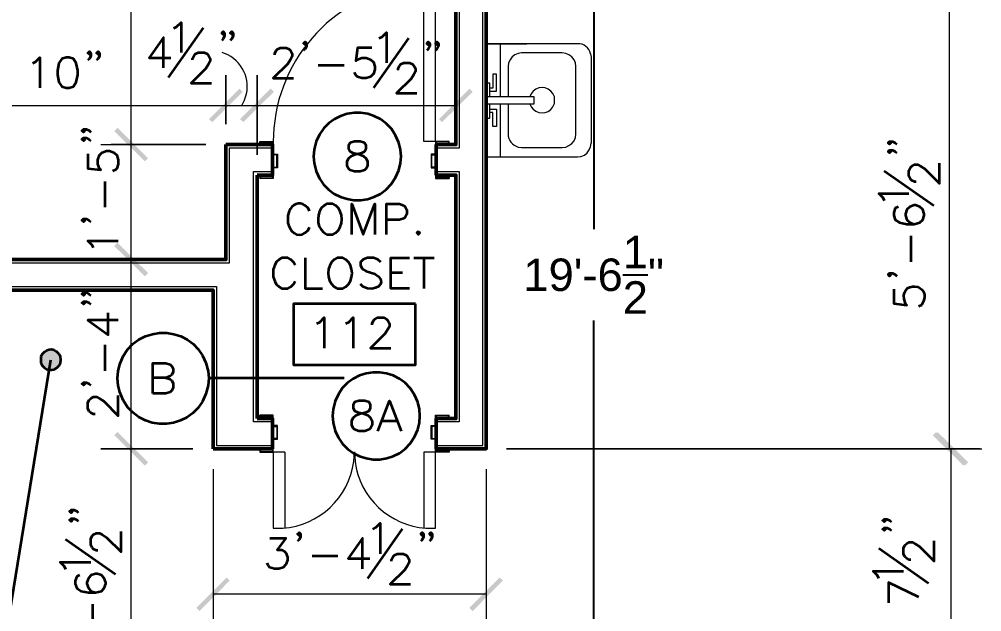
# Model space of a CAD drawing. Header units: inches. Extents: x 5 to 516, y -193 to 129.
# Drawn here: x 37.37 to 49.23, y 44.87 to 52.17 of the extents above; entities that cross this region are included whole.
import ezdxf

# ---------------------------------------------------------------- set-up
doc = ezdxf.new("R2010")
doc.units = ezdxf.units.IN
doc.header["$MEASUREMENT"] = 0
for name, color, linetype in [('Highlight', 210, 'Continuous'), ('PDF_Geometry', 7, 'Continuous'), ('PDF_Solid Fills', 7, 'Continuous')]:
    doc.layers.add(name, color=color, linetype=linetype)
doc.styles.get("Standard").update_dxf_attribs({"font": 'arial.ttf'})
doc.dimstyles.get("Standard").update_dxf_attribs({"dimtxt": 0.4, "dimasz": 0.18, "dimexe": 0.18, "dimexo": 0.0625, "dimgap": 0.09, "dimtad": 0, "dimtih": 1, "dimtoh": 1, "dimdec": 4, "dimlfac": 12, "dimzin": 0, "dimdsep": 46, "dimlunit": 4, "dimtxsty": 'Standard', "dimcen": 0.09, "dimadec": 3, "dimazin": 0, "dimtfac": 1, "dimtdec": 4, "dimtofl": 0, "dimtmove": 0, "dimatfit": 3, "dimfxl": 1, "dimtolj": 1, "dimtzin": 0, "dimarcsym": 0})

# ---------------------------------------------------------------- blocks, each defined once
blk = doc.blocks.new('*D103')
at = {"layer": 'Defpoints', "color": 0, "transparency": 16777216}
for p in [(42.58, 58.794), (44.445, 39.251), (44.445, 39.251)]:
    blk.add_point(p, dxfattribs=at)
at = {"layer": 'Highlight', "color": 0, "lineweight": -2, "transparency": 16777216}
for p, q in [((42.643, 58.794), (44.625, 58.794)), ((44.445, 58.614), (44.445, 49.584)), ((44.445, 39.431), (44.445, 48.461)), ((44.382, 39.251), (44.265, 39.251))]:
    blk.add_line(p, q, dxfattribs=at)
at = {"layer": 'Highlight', "color": 0, "transparency": 16777216}
for points in [[(44.415, 58.614), (44.475, 58.614), (44.445, 58.794)], [(44.415, 39.431), (44.475, 39.431), (44.445, 39.251)]]:
    blk.add_solid(points, dxfattribs=at)
at = {"layer": 'Highlight', "color": 0, "transparency": 16777216, "insert": (44.445, 49.023), "char_height": 0.4, "attachment_point": 5}
blk.add_mtext('\\A1;19\'-6{\\H1x;\\S1/2;}"', dxfattribs=at)

msp = doc.modelspace()

# ---------------------------------------------------------------- hatches: boundary and pattern name
at = {"layer": 'PDF_Solid Fills', "transparency": 33554559}
for points in [[(40.0802959, 51.3176682), (40.080281, 51.3176535), (40.0802959, 51.3176717), (39.7036292, 50.941005), (39.7436308, 50.9043366), (40.1202959, 51.2776682)], [(40.0869639, 50.941005), (40.1269655, 50.9043366), (40.5036306, 51.2776682), (40.4636306, 51.3176682), (40.4636157, 51.3176535), (40.4636306, 51.3176717)], [(38.9136307, 50.4210024), (38.9536307, 50.4610024), (38.9536291, 50.4610042), (38.5769624, 50.8343376), (38.5369624, 50.7943375), (38.536964, 50.7943358)], [(38.5369643, 49.3776693), (38.9136307, 49.0043356), (38.9536307, 49.0443356), (38.9536291, 49.0443374), (38.5769624, 49.4176708), (38.5369624, 49.3776708)], [(37.7436342, 48.0976685), (37.7203008, 48.0943352), (37.696965, 48.0876686), (37.6769694, 48.0743356), (37.6769634, 48.0743361), (37.6602967, 48.0576694), (37.6603008, 48.0576701), (37.6469675, 48.0410035), (37.636968, 48.0210041), (37.8703014, 48.0210041), (37.8603008, 48.0410035), (37.8469675, 48.0576701), (37.8469634, 48.0576694), (37.8302968, 48.0743361), (37.8303027, 48.0743356), (37.8102984, 48.0876686), (37.7869675, 48.0943352), (37.7636342, 48.0976685)], [(37.636965, 48.0210016), (37.6302984, 47.9976682), (37.6302986, 47.9743358), (37.6302986, 47.9510034), (37.6369653, 47.9310044), (37.8702987, 47.9310044), (37.8769653, 47.9510034), (37.8802987, 47.9743358), (37.8769651, 47.9976682), (37.8702984, 48.0210016)], [(37.636965, 47.9310018), (37.646965, 47.9076685), (37.6603014, 47.8910028), (37.6769675, 47.8743368), (37.6969634, 47.8643374), (37.6969694, 47.8643379), (37.7203027, 47.8543379), (37.7869694, 47.8543379), (37.8103027, 47.8643379), (37.8102968, 47.8643374), (37.8302968, 47.8743374), (37.8303008, 47.8743368), (37.846968, 47.8910028), (37.8602984, 47.9076685), (37.8702984, 47.9310018)], [(37.7202984, 47.8543349), (37.7436317, 47.8510015), (37.7636317, 47.8510015), (37.7869651, 47.8543349)], [(38.5369643, 47.0443358), (38.9136307, 46.6710021), (38.9536307, 46.7110021), (38.9536291, 46.7110039), (38.5769624, 47.0843373), (38.5369624, 47.0443372)], [(49.0203006, 46.6710021), (49.0603006, 46.7110021), (49.060299, 46.7110039), (48.6836323, 47.0843373), (48.6436323, 47.0443372), (48.6436339, 47.0443355)]]:
    msp.add_hatch(color=256, dxfattribs=at).paths.add_polyline_path(points)

# ---------------------------------------------------------------- linework, layer by layer
at = {"layer": 'PDF_Geometry', "lineweight": 50}
for points in [[(39.7536293, 46.8776689), (39.7536293, 48.8343358), (36.0802955, 48.8343358), (36.0802955, 46.8776689), (33.9536287, 46.8776689), (33.9536287, 47.417669), (35.7036288, 47.417669), (35.7036288, 58.7943365)], [(42.5802977, 58.7943382), (36.0802972, 58.7943382), (36.0802972, 49.2110041), (39.9136308, 49.2110041), (39.9136308, 50.6276709)], [(42.5036294, 46.8776706), (43.1202961, 46.8776706), (43.1202961, 52.4210043)], [(42.7469644, 52.4210043), (42.7469644, 50.6276709), (42.503631, 50.6276709)], [(39.9136346, 50.6276709), (40.486968, 50.6276709), (40.486968, 50.2510042), (40.296968, 50.2510042)], [(42.5036307, 50.2510025), (42.5036307, 50.6276692)], [(40.2969655, 50.2510025), (40.2969655, 47.2510023)], [(42.503631, 47.2510023), (42.7469644, 47.2510023), (42.7469644, 50.2510025), (42.503631, 50.2510025)], [(40.486968, 46.8776689), (40.486968, 47.2510023), (40.296968, 47.2510023)], [(42.5036307, 47.2510023), (42.5036307, 46.8776689)], [(42.7469644, 47.2510023), (42.5869643, 47.2510023)], [(40.486968, 46.8776706), (39.7536346, 46.8776706)]]:
    msp.add_lwpolyline(points, dxfattribs=at)
at = {"layer": 'PDF_Geometry', "lineweight": 15}
for points in [[(38.746964, 51.0010026), (38.746964, 58.4176699)], [(42.3503036, 50.6676692), (42.3503036, 52.6076693)], [(48.8302982, 46.8776706), (48.8302982, 52.4210043)], [(43.1202961, 50.4776702), (43.1202961, 51.8710036)], [(44.2469645, 51.8710046), (43.1202977, 51.8710046), (43.6202978, 51.8710046)], [(43.293636, 51.8710046), (43.293636, 51.2143379)], [(39.9369631, 51.7343349), (39.866963, 51.7610016)], [(43.5569688, 50.5910023), (44.0569688, 50.5910023), (44.1003021, 50.597669), (44.1403021, 50.6143356), (44.1769688, 50.6410023), (44.2036355, 50.6743356), (44.2203022, 50.7143356), (44.2236355, 50.757669), (44.2236355, 51.5910024), (44.2203022, 51.6343358), (44.2036355, 51.6743357), (44.1769688, 51.7076691), (44.1403021, 51.7343357), (44.1003021, 51.7510023), (44.0569688, 51.7576691), (43.5569688, 51.7576691), (43.5136354, 51.7510023), (43.4736354, 51.7343357), (43.4403021, 51.7076691), (43.4136354, 51.6743357), (43.3969688, 51.6343358), (43.3903021, 51.5910024), (43.3903021, 51.2143357)], [(44.4069645, 51.7476712), (44.4136312, 51.7043379), (44.4136312, 50.6443378)], [(42.7469644, 51.3610015), (42.7469644, 51.4843349)], [(43.1669677, 51.284338), (43.2469677, 51.284338), (43.2469677, 51.4976713), (43.2036343, 51.4976713), (43.2036343, 51.324338), (43.1669677, 51.324338)], [(43.1669677, 51.2143374), (43.1669677, 51.3843375), (43.120301, 51.3843375), (43.120301, 50.9543374), (43.1669677, 50.9543374), (43.1669677, 51.1310041)], [(43.6969647, 51.2843375), (43.6736314, 51.2543374), (43.6569647, 51.2143374)], [(40.1069631, 51.1110015), (40.1402964, 51.1743349)], [(43.1202961, 51.1310041), (43.7102961, 51.1310041)], [(43.7103027, 51.1310041), (43.7103027, 51.2143374), (43.1203026, 51.2143374)], [(43.293636, 51.1310041), (43.293636, 50.4776707)], [(43.3903021, 51.1310041), (43.3903021, 50.7576707)], [(43.6569647, 51.1310041), (43.6736314, 51.0943374), (43.6969647, 51.0643374)], [(43.9602981, 51.1343374), (43.9636314, 51.1743374), (43.9602981, 51.2143374)], [(36.0802972, 51.1110015), (39.9136308, 51.1110015), (40.2969642, 51.1110015)], [(40.2969655, 51.1110015), (42.7469656, 51.1110015)], [(43.1669677, 51.0643368), (43.2469677, 51.0643368), (43.2469677, 50.8510034), (43.2036343, 50.8510034), (43.2036343, 51.0243368), (43.1669677, 51.0243368)], [(38.746964, 43.334337), (38.746964, 46.8776706), (38.746964, 49.2110041), (38.746964, 50.6276709), (38.746964, 51.0010042)], [(40.3302975, 50.6276692), (40.3302975, 50.6676692), (40.4969642, 50.6676692)], [(40.3602972, 50.6343373), (40.3369639, 50.6343373), (40.3369639, 50.6610039), (40.4869639, 50.6610039)], [(40.3369639, 50.2443361), (40.3369639, 50.2176695), (40.4869639, 50.2176695), (40.4869639, 50.3476695), (40.5402972, 50.3476695), (40.5402972, 50.5010028), (40.4869639, 50.5010028), (40.4869639, 50.6610028)], [(42.4969643, 50.6676692), (42.3502977, 50.6676692)], [(42.4969643, 50.667669), (42.4969643, 50.507669), (42.443631, 50.507669), (42.443631, 50.3410023)], [(42.6536348, 50.2443361), (42.6536348, 50.2176695), (42.5036348, 50.2176695), (42.5036348, 50.3476695), (42.4503015, 50.3476695), (42.4503015, 50.5010028), (42.5036348, 50.5010028), (42.5036348, 50.6610028)], [(42.6303015, 50.6343373), (42.6536348, 50.6343373), (42.6536348, 50.6610039), (42.5036348, 50.6610039)], [(38.3702973, 50.6276709), (39.6636308, 50.6276709), (38.496964, 50.6276709)], [(40.3302975, 50.6276709), (40.3602975, 50.6276709)], [(40.3602997, 50.6343373), (40.3602997, 50.6276706)], [(43.1202977, 50.4776702), (44.2469645, 50.4776702), (44.2869645, 50.4810035), (44.3302978, 50.4976702), (44.3636312, 50.5243368), (44.3902978, 50.5610035), (44.4069645, 50.6010035), (44.4136312, 50.6443369)], [(43.5136354, 50.5976707), (43.5569688, 50.5910041)], [(40.4969642, 50.3410023), (40.4969642, 50.2110023)], [(40.5469655, 50.3410023), (40.4969655, 50.3410023)], [(42.4436332, 50.3410023), (42.4969665, 50.3410023)], [(42.4969643, 50.3410023), (42.4969643, 50.2110023)], [(40.3302975, 50.2510025), (40.3302975, 50.2110025)], [(40.4969642, 50.2110042), (40.3302975, 50.2110042)], [(40.3602997, 50.2443359), (40.3602997, 50.2510025), (40.3302997, 50.2510025)], [(40.3602997, 50.2443361), (40.3369663, 50.2443361)], [(42.4969643, 50.2110042), (42.663631, 50.2110042)], [(42.630299, 50.2443359), (42.630299, 50.2510025), (42.6636324, 50.2510025)], [(42.630299, 50.2443361), (42.6536324, 50.2443361)], [(42.663631, 50.2510025), (42.663631, 50.2110025)], [(39.5036305, 49.2110041), (38.3702971, 49.2110041)], [(38.9969641, 49.2110041), (39.1202974, 49.2110041)], [(40.4969642, 47.2943373), (40.3302975, 47.2943373)], [(40.3302975, 47.2510023), (40.3302975, 47.2943356)], [(40.3602997, 47.2610023), (40.3602997, 47.2510023), (40.3302997, 47.2510023)], [(40.3369639, 47.2610019), (40.3369639, 47.2843352), (40.4869639, 47.2843352), (40.4869639, 47.1543352), (40.5402972, 47.1543352), (40.5402972, 47.0043352), (40.4869639, 47.0043352), (40.4869639, 46.8443352)], [(40.3602997, 47.2610019), (40.3369663, 47.2610019)], [(40.4969642, 47.1643358), (40.4969642, 47.2943358)], [(42.6536348, 47.2610019), (42.6536348, 47.2843352), (42.5036348, 47.2843352), (42.5036348, 47.1543352), (42.4503015, 47.1543352), (42.4503015, 47.0043352), (42.5036348, 47.0043352), (42.5036348, 46.8443352)], [(42.4969643, 47.2943373), (42.663631, 47.2943373)], [(42.4969643, 47.1643358), (42.4969643, 47.2943358)], [(42.630299, 47.2610023), (42.630299, 47.2510023), (42.6636324, 47.2510023)], [(42.630299, 47.2610019), (42.6536324, 47.2610019)], [(42.663631, 47.2510023), (42.663631, 47.2943356)], [(40.4969642, 46.8343357), (40.4969642, 46.9976691), (40.5469642, 46.9976691), (40.5469642, 47.1643358)], [(40.5469655, 47.1643358), (40.4969655, 47.1643358)], [(42.4969643, 46.8343357), (42.4969643, 46.9976691), (42.443631, 46.9976691), (42.443631, 47.1643358)], [(42.4436332, 47.1643358), (42.4969665, 47.1643358)], [(40.3302975, 46.8776706), (40.3602975, 46.8776706)], [(40.3302975, 46.8776689), (40.3302975, 46.8343356), (40.4969642, 46.8343356)], [(40.3602972, 46.867671), (40.3369639, 46.867671), (40.3369639, 46.8443376), (40.4869639, 46.8443376)], [(40.3602997, 46.867671), (40.3602997, 46.877671)], [(42.663631, 46.8776689), (42.663631, 46.8343356), (42.4969643, 46.8343356)], [(42.6303015, 46.867671), (42.6536348, 46.867671), (42.6536348, 46.8443376), (42.5036348, 46.8443376)], [(42.663631, 46.8776706), (42.6302977, 46.8776706)], [(42.630299, 46.867671), (42.630299, 46.877671)], [(49.2069631, 46.8776706), (43.3702961, 46.8776706), (49.2269631, 46.8776706)], [(48.8503042, 39.2510017), (48.8503042, 46.8776689)], [(40.6402975, 46.8343365), (40.4969642, 46.8343365), (40.4969642, 45.8976697), (40.6136309, 45.901003)], [(40.6403019, 46.8343356), (40.6403019, 45.9010023)], [(41.4869643, 46.7210031), (41.4969643, 46.8410031)], [(41.4969643, 46.841002), (41.5036309, 46.721002)], [(42.4969643, 45.8976697), (42.4969643, 46.8343365), (42.3502977, 46.8343365)], [(42.3503036, 46.8343356), (42.3503036, 45.9010023)], [(39.7536305, 46.6276705), (39.7536305, 44.7110037)], [(43.1202961, 46.6276705), (43.1202961, 44.7110037)], [(42.3769643, 45.9010019), (42.4969643, 45.8976686)], [(43.1202961, 45.0843355), (39.7536293, 45.0843355)]]:
    msp.add_lwpolyline(points, dxfattribs=at)
msp.add_lwpolyline([(42.630299, 50.6343373), (42.6302977, 50.6276709), (42.663631, 50.6276692), (42.663631, 50.6676692), (42.4969643, 50.6676692), (42.4969643, 52.6110016), (42.333631, 52.6076683, 0.3727665316), (40.5036308, 50.8310014), (40.4969642, 50.667669), (40.4969642, 50.507669), (40.5469642, 50.507669), (40.5469642, 50.3410023)], format="xyb", dxfattribs=at)
at = {"layer": 'PDF_Geometry', "lineweight": 9}
msp.add_lwpolyline([(42.5036307, 47.2110039), (42.5036307, 46.9176706), (43.0802975, 46.9176706), (43.0802975, 52.377671), (42.7869641, 52.377671), (42.7869641, 50.5843376), (42.5036307, 50.5843376), (42.5036307, 50.2943375), (42.7869641, 50.2943375), (42.7869641, 47.2110039)], close=True, dxfattribs=at)
at = {"layer": 'PDF_Geometry', "lineweight": 35}
for points in [[(39.2702999, 52.0643368), (39.3036332, 52.0810035), (39.3602999, 52.1343368), (39.3602999, 51.7610035)], [(39.2069657, 51.4543379), (39.6369657, 52.0676713)], [(39.8936316, 52.0010027), (39.8769649, 51.984336), (39.8602983, 52.0010027), (39.8769649, 52.0210027), (39.8936316, 52.0010027), (39.8936316, 51.9676693), (39.8769649, 51.9310027), (39.8602983, 51.9110027)], [(40.0003007, 52.0010027), (39.9836341, 51.984336), (39.9669674, 52.0010027), (39.9836341, 52.0210027), (40.0003007, 52.0010027), (40.0003007, 51.9676693), (39.9836341, 51.9310027), (39.9669674, 51.9110027)], [(41.8003022, 51.9376685), (41.8369689, 51.9543352), (41.8903022, 52.0110019), (41.8903022, 51.6343352)], [(39.1436316, 51.5743382), (39.1436316, 51.9476715), (38.9669649, 51.6976715), (39.2336316, 51.6976715)], [(40.9069645, 51.8743378), (40.8902978, 51.8576711), (40.8702978, 51.8743378), (40.8902978, 51.8943378), (40.9069645, 51.8743378), (40.9069645, 51.8410044), (40.8902978, 51.8043378), (40.8702978, 51.7876711)], [(41.7369681, 51.3276696), (42.1669681, 51.9410029)], [(42.423634, 51.8743378), (42.4069673, 51.8576711), (42.3903007, 51.8743378), (42.4069673, 51.8943378), (42.423634, 51.8743378), (42.423634, 51.8410044), (42.4069673, 51.8043378), (42.3903007, 51.7876711)], [(42.5336329, 51.8743378), (42.5136329, 51.8576711), (42.4969662, 51.8743378), (42.5136329, 51.8943378), (42.5336329, 51.8743378), (42.5336329, 51.8410044), (42.5136329, 51.8043378), (42.4969662, 51.7876711)], [(38.246964, 51.7543359), (38.2302973, 51.7376692), (38.2102973, 51.7543359), (38.2302973, 51.7743359), (38.246964, 51.7543359), (38.246964, 51.7210025), (38.2302973, 51.6843359), (38.2102973, 51.6676692)], [(38.3536331, 51.7543359), (38.3369665, 51.7376692), (38.3169664, 51.7543359), (38.3369665, 51.7743359), (38.3536331, 51.7543359), (38.3536331, 51.7210025), (38.3369665, 51.6843359), (38.3169664, 51.6676692)], [(39.5003007, 51.6710025), (39.5003007, 51.6876692), (39.5203007, 51.7243359), (39.5369674, 51.7443359), (39.573634, 51.7610025), (39.643634, 51.7610025), (39.6803007, 51.7443359), (39.6969674, 51.7243359), (39.7169674, 51.6876692), (39.7169674, 51.6543359), (39.6969674, 51.6176692), (39.663634, 51.5643358), (39.483634, 51.3843358), (39.733634, 51.3843358)], [(40.5136336, 51.7343367), (40.5136336, 51.7510033), (40.5336336, 51.78767), (40.5503002, 51.8043367), (40.5869669, 51.8210033), (40.6569669, 51.8210033), (40.6936336, 51.8043367), (40.7103002, 51.78767), (40.7303002, 51.7510033), (40.7303002, 51.7143367), (40.7103002, 51.67767), (40.6736336, 51.6243367), (40.4969669, 51.44767), (40.7469669, 51.44767)], [(41.7103025, 51.8210032), (41.5336358, 51.8210032), (41.5136358, 51.6610032), (41.5336358, 51.6776699), (41.5869692, 51.6976699), (41.6403025, 51.6976699), (41.6936358, 51.6776699), (41.7303025, 51.6443365), (41.7469692, 51.5910032), (41.7469692, 51.5543365), (41.7303025, 51.5010032), (41.6936358, 51.4643365), (41.6403025, 51.4476698), (41.5869692, 51.4476698), (41.5336358, 51.4643365), (41.5136358, 51.4843365), (41.4969691, 51.5176699)], [(37.5336325, 51.6310041), (37.5669658, 51.6476708), (37.6202992, 51.7010042), (37.6202992, 51.3276708)], [(41.0503022, 51.6076718), (41.3703022, 51.6076718)], [(42.0336329, 51.5443376), (42.0336329, 51.5643376), (42.0502995, 51.5976709), (42.0669662, 51.6176709), (42.1036329, 51.6343376), (42.1736329, 51.6343376), (42.2102996, 51.6176709), (42.2302996, 51.5976709), (42.2469662, 51.5643376), (42.2469662, 51.5276709), (42.2302996, 51.4910043), (42.1936329, 51.4376709), (42.0136329, 51.2610043), (42.2636329, 51.2610043)], [(38.1569643, 50.8176699), (38.1736309, 50.8010033), (38.1569643, 50.7810033), (38.1369643, 50.8010033), (38.1569643, 50.8176699), (38.1902976, 50.8176699), (38.2269643, 50.8010033), (38.2469643, 50.7810033)], [(38.1569643, 50.7110042), (38.1736309, 50.6910042), (38.1569643, 50.6743375), (38.1369643, 50.6910042), (38.1569643, 50.7110042), (38.1902976, 50.7110042), (38.2269643, 50.6910042), (38.2469643, 50.6743375)], [(42.0436348, 50.3143367), (42.0636348, 50.39767), (42.0703014, 50.4810034), (42.0636348, 50.56767), (42.0436348, 50.6476701)], [(48.0903011, 50.6676692), (48.1069678, 50.6476692), (48.0903011, 50.6310026), (48.0736344, 50.6476692), (48.0903011, 50.6676692), (48.1269678, 50.6676692), (48.1603011, 50.6476692), (48.1803011, 50.6310026)], [(38.2103022, 50.5143354), (38.2103022, 50.3343353), (38.3703022, 50.3176687), (38.3536356, 50.3343353), (38.3336356, 50.3876687), (38.3336356, 50.441002), (38.3536356, 50.4976687), (38.3869689, 50.531002), (38.4403022, 50.551002), (38.4769689, 50.551002), (38.5303022, 50.531002), (38.5669689, 50.4976687), (38.5836356, 50.441002), (38.5836356, 50.3876687), (38.5669689, 50.3343353), (38.5503022, 50.3176687), (38.5136356, 50.301002)], [(41.0003014, 50.56767), (40.9936347, 50.4810034), (41.0003014, 50.39767)], [(48.0903011, 50.5576703), (48.1069678, 50.5410037), (48.0903011, 50.524337), (48.0736344, 50.5410037), (48.0903011, 50.5576703), (48.1269678, 50.5576703), (48.1603011, 50.5410037), (48.1803011, 50.524337)], [(48.6369659, 49.8710044), (48.0236325, 50.3010044)], [(48.4202979, 50.1676692), (48.4036312, 50.1676692), (48.3669645, 50.1843359), (48.3502979, 50.2010025), (48.3302979, 50.2376692), (48.3302979, 50.3076692), (48.3502979, 50.3443359), (48.3669645, 50.3610026), (48.4036312, 50.3810026), (48.4369645, 50.3810026), (48.4736312, 50.3610026), (48.5269646, 50.3276692), (48.7069646, 50.1476692), (48.7069646, 50.3976692)], [(38.4236337, 49.854335), (38.4236337, 50.1743351)], [(48.026967, 49.9343386), (48.0103003, 49.9710052), (47.9569669, 50.0243386), (48.3303003, 50.0243386)], [(40.9436331, 49.8076703), (40.9269664, 49.8443369), (40.8902997, 49.8776703)], [(41.2669645, 49.87767), (41.2302978, 49.89767), (41.1569645, 49.89767), (41.1236312, 49.87767), (41.0869645, 49.8443367)], [(41.4636323, 49.5210017), (41.4636323, 49.8976684), (41.6036323, 49.5210017), (41.7469656, 49.8976684), (41.7469656, 49.5210017)], [(41.890302, 49.5210017), (41.890302, 49.8976684), (42.050302, 49.8976684), (42.1036353, 49.8776684), (42.1236353, 49.8610017), (42.140302, 49.824335), (42.140302, 49.7710017), (42.1236353, 49.734335), (42.1036353, 49.7176684), (42.050302, 49.7010017), (41.890302, 49.7010017)], [(48.1969702, 49.8610014), (48.1603036, 49.8443348), (48.1436369, 49.7910014), (48.1436369, 49.7543348), (48.1603036, 49.7010014), (48.2136369, 49.6676681), (48.3036369, 49.6476681), (48.3936369, 49.6476681), (48.4636369, 49.6676681), (48.5003036, 49.7010014), (48.5169702, 49.7543348), (48.5169702, 49.7743348), (48.5003036, 49.8276681), (48.4636369, 49.8610014), (48.4103036, 49.8810014), (48.3936369, 49.8810014), (48.3403036, 49.8610014), (48.3036369, 49.8276681), (48.2869702, 49.7743348), (48.2869702, 49.7543348), (48.3036369, 49.7010014), (48.3403036, 49.6676681), (48.3936369, 49.6476681)], [(38.1569643, 49.7110041), (38.1736309, 49.6910041), (38.1569643, 49.6743375), (38.1369643, 49.6910041), (38.1569643, 49.7110041), (38.1902976, 49.7110041), (38.2269643, 49.6910041), (38.2469643, 49.6743375)], [(40.693633, 49.8076703), (40.6769664, 49.7543369), (40.6769664, 49.6643369)], [(40.8902997, 49.5410036), (40.9269664, 49.5743369), (40.9436331, 49.6110036)], [(41.1569645, 49.5210033), (41.2302978, 49.5210033), (41.2669645, 49.5410033)], [(48.3569637, 49.1843385), (48.3569637, 49.5043385)], [(38.2803028, 49.354335), (38.2636361, 49.3876683), (38.2103028, 49.4410017), (38.5836361, 49.4410017)], [(40.7669702, 49.1410035), (40.7469702, 49.1776702), (40.7136368, 49.2110035), (40.6769702, 49.2310035), (40.6036368, 49.2310035), (40.5703035, 49.2110035), (40.5336368, 49.1776702), (40.5169702, 49.1410035), (40.4969702, 49.0876702), (40.4969702, 48.9976702), (40.5169702, 48.9443369), (40.5336368, 48.9076702), (40.5703035, 48.8743369), (40.6036368, 48.8543368), (40.6769702, 48.8543368), (40.7136368, 48.8743369), (40.7469702, 48.9076702), (40.7669702, 48.9443369)], [(40.8903019, 49.2310033), (40.8903019, 48.8543366), (41.1036352, 48.8543366)], [(41.3902995, 49.2110033), (41.3536328, 49.2310033), (41.2836328, 49.2310033), (41.2469661, 49.2110033), (41.2136328, 49.1776699)], [(41.8203014, 49.1776687), (41.7836347, 49.2110021), (41.7303014, 49.2310021), (41.6569681, 49.2310021), (41.6036347, 49.2110021), (41.5703014, 49.1776687), (41.5703014, 49.141002), (41.5869681, 49.1043354), (41.6036347, 49.0876687), (41.6403014, 49.0676687), (41.7469681, 49.0343354)], [(42.1769665, 48.854335), (41.9436331, 48.854335), (41.9436331, 49.2310016), (42.1769665, 49.2310016)], [(42.2303017, 49.2310033), (42.4803017, 49.2310033)], [(42.3536334, 49.2310033), (42.3536334, 48.8543366)], [(41.9436331, 49.0510038), (42.0869665, 49.0510038)], [(48.0903011, 49.0410042), (48.1069678, 49.0243375), (48.0903011, 49.0043375), (48.0736344, 49.0243375), (48.0903011, 49.0410042), (48.1269678, 49.0410042), (48.1603011, 49.0243375), (48.1803011, 49.0043375)], [(41.2836328, 48.8543366), (41.3536328, 48.8543366), (41.3902995, 48.8743366)], [(41.6569681, 48.8543354), (41.6036347, 48.8743354), (41.5703014, 48.9076687)], [(38.1569643, 48.804337), (38.1736309, 48.784337), (38.1569643, 48.7676703), (38.1369643, 48.784337), (38.1569643, 48.804337), (38.1902976, 48.804337), (38.2269643, 48.784337), (38.2469643, 48.7676703)], [(48.1436323, 48.8443354), (48.1436323, 48.6676687), (48.3036323, 48.6476687), (48.2869656, 48.6676687)], [(38.1569643, 48.6943347), (38.1736309, 48.677668), (38.1569643, 48.6610013), (38.1369643, 48.677668), (38.1569643, 48.6943347), (38.1902976, 48.6943347), (38.2269643, 48.677668), (38.2469643, 48.6610013)], [(48.4836323, 48.6476687), (48.4469656, 48.631002)], [(38.5836356, 48.4643372), (38.2103022, 48.4643372), (38.4603022, 48.2843372), (38.4603022, 48.5543372)], [(41.0336328, 48.4210023), (41.0702995, 48.4376689), (41.1236328, 48.4943356), (41.1236328, 48.1176689)], [(41.3903019, 48.4210023), (41.4269686, 48.4376689), (41.4803019, 48.4943356), (41.4803019, 48.1176689)], [(41.7136323, 48.4043363), (41.7136323, 48.4210029), (41.730299, 48.4576696), (41.7469656, 48.4743363), (41.7836323, 48.4943363), (41.8536323, 48.4943363), (41.890299, 48.4743363), (41.9069657, 48.4576696), (41.9269657, 48.4210029), (41.9269657, 48.3843363), (41.9069657, 48.3510029), (41.8736323, 48.2976696), (41.6936323, 48.1176696), (41.9436323, 48.1176696)], [(38.4236337, 47.8376689), (38.4236337, 48.1610022)], [(37.853632, 47.9010034), (37.873632, 47.9376701), (37.8802987, 47.9743368), (37.873632, 48.0143368), (37.853632, 48.0476701)], [(36.7202983, 44.6843381), (37.2202983, 44.6843381), (37.7536317, 47.9743385)], [(37.633632, 48.0143368), (37.6302986, 47.9743368), (37.633632, 47.9376701)], [(38.6036342, 47.5743358), (38.5836342, 47.6576691), (38.5769676, 47.7476691), (38.5836342, 47.8343358), (38.6036342, 47.9210025)], [(39.0136334, 47.5576701), (39.0136334, 47.9343368), (39.1736335, 47.9343368), (39.2269668, 47.9176701), (39.2469668, 47.8976701), (39.2636335, 47.8643368), (39.2636335, 47.8276701), (39.2469668, 47.7910034), (39.2269668, 47.7743368), (39.1736335, 47.7543368), (39.0136334, 47.7543368)], [(39.6936343, 47.8343358), (39.7003009, 47.7476691), (39.6936343, 47.6576691)], [(38.1569643, 47.6943346), (38.1736309, 47.6776679), (38.1569643, 47.6610013), (38.1369643, 47.6776679), (38.1569643, 47.6943346), (38.1902976, 47.6943346), (38.2269643, 47.6776679), (38.2469643, 47.6610013)], [(39.1736337, 47.7543355), (39.2269671, 47.7376689), (39.2469671, 47.7210022), (39.2636337, 47.6843355), (39.2636337, 47.6310022), (39.2469671, 47.5943355), (39.2269671, 47.5776689), (39.1736337, 47.5576689), (39.0136337, 47.5576689)], [(41.370296, 47.7476691), (39.7002959, 47.7476691)], [(38.300302, 47.3043369), (38.2803019, 47.3043369), (38.2469686, 47.3210035), (38.2269686, 47.3376702), (38.2103019, 47.3743369), (38.2103019, 47.4443369), (38.2269686, 47.4810035), (38.2469686, 47.4976702), (38.2803019, 47.5176702), (38.3169686, 47.5176702), (38.3536353, 47.4976702), (38.4069686, 47.4643369), (38.5836353, 47.2843369), (38.5836353, 47.5343369)], [(41.7836329, 47.0943352), (41.9269662, 47.4710019), (42.0702995, 47.0943352)], [(42.2769654, 47.117671), (42.2969654, 47.197671), (42.3036321, 47.2843377), (42.2969654, 47.367671), (42.2769654, 47.4510044)], [(41.233632, 47.367671), (41.2269654, 47.2843377), (41.233632, 47.197671)], [(41.836964, 47.2210035), (42.016964, 47.2210035)], [(38.0036304, 46.1243373), (38.0236304, 46.1076706), (38.0036304, 46.0876706), (37.9869637, 46.1076706), (38.0036304, 46.1243373), (38.040297, 46.1243373), (38.0769637, 46.1076706), (38.0936304, 46.0876706)], [(38.0036304, 46.0176716), (38.0236304, 46.0010049), (38.0036304, 45.9810049), (37.9869637, 46.0010049), (38.0036304, 46.0176716), (38.040297, 46.0176716), (38.0769637, 46.0010049), (38.0936304, 45.9810049)], [(41.7236353, 45.8876701), (41.760302, 45.9076701), (41.8136353, 45.9610034), (41.8136353, 45.5843367)], [(48.0236304, 46.0110018), (48.040297, 45.9943351), (48.0236304, 45.9776685), (48.0036304, 45.9943351), (48.0236304, 46.0110018), (48.0569637, 46.0110018), (48.0936304, 45.9943351), (48.1136304, 45.9776685)], [(48.0236304, 45.9043361), (48.040297, 45.8876694), (48.0236304, 45.8710027), (48.0036304, 45.8876694), (48.0236304, 45.9043361), (48.0569637, 45.9043361), (48.0936304, 45.8876694), (48.1136304, 45.8710027)], [(38.3336339, 45.6243373), (38.3169673, 45.6243373), (38.2803006, 45.6410039), (38.2636339, 45.6610039), (38.2469673, 45.6943373), (38.2469673, 45.7676706), (38.2636339, 45.8043373), (38.2803006, 45.821004), (38.3169673, 45.8376706), (38.3536339, 45.8376706), (38.3869673, 45.821004), (38.4403006, 45.7843373), (38.6203006, 45.6076706), (38.6203006, 45.8576706)], [(40.8302975, 45.8276691), (40.8136309, 45.8076691), (40.7936309, 45.8276691), (40.8136309, 45.8443358), (40.8302975, 45.8276691), (40.8302975, 45.7910025), (40.8136309, 45.7543358), (40.7936309, 45.7376691)], [(41.6603011, 45.2776677), (42.0903012, 45.8910011)], [(42.346967, 45.8276691), (42.3303004, 45.8076691), (42.3136337, 45.8276691), (42.3303004, 45.8443358), (42.346967, 45.8276691), (42.346967, 45.7910025), (42.3303004, 45.7543358), (42.3136337, 45.7376691)], [(42.4536294, 45.8276691), (42.4369627, 45.8076691), (42.420296, 45.8276691), (42.4369627, 45.8443358), (42.4536294, 45.8276691), (42.4536294, 45.7910025), (42.4369627, 45.7543358), (42.420296, 45.7376691)], [(38.5536318, 45.3276691), (37.9369651, 45.7576691)], [(40.4536292, 45.774338), (40.6502959, 45.774338), (40.5436292, 45.6310046), (40.5969626, 45.6310046), (40.6336292, 45.6110046), (40.6502959, 45.5943379), (40.6702959, 45.5410046), (40.6702959, 45.5043379), (40.6502959, 45.4510046), (40.6169626, 45.4143379), (40.5636292, 45.3976713), (40.5102959, 45.3976713), (40.4536292, 45.4143379), (40.4369625, 45.4343379), (40.4202959, 45.4676713)], [(41.596967, 45.3976713), (41.596967, 45.774338), (41.4203003, 45.5243379), (41.686967, 45.5243379)], [(48.3536339, 45.5110018), (48.3369673, 45.5110018), (48.3003006, 45.5310018), (48.2803006, 45.5476684), (48.2636339, 45.5843351), (48.2636339, 45.6543351), (48.2803006, 45.6910018), (48.3003006, 45.7076684), (48.3369673, 45.7276684), (48.3703006, 45.7276684), (48.4069673, 45.7076684), (48.4603006, 45.6743351), (48.6403006, 45.4943351), (48.6403006, 45.7443351)], [(40.9736352, 45.5576699), (41.2936353, 45.5576699)], [(41.9536293, 45.4943358), (41.9536293, 45.5143358), (41.9736293, 45.5510024), (41.990296, 45.5676691), (42.0269627, 45.5843358), (42.0969627, 45.5843358), (42.1336294, 45.5676691), (42.150296, 45.5510024), (42.170296, 45.5143358), (42.170296, 45.4776691), (42.150296, 45.4410024), (42.1169627, 45.3876691), (41.9369627, 45.2110024), (42.1869627, 45.2110024)], [(48.570302, 45.2176702), (47.9569686, 45.6476702)], [(37.9402962, 45.3910032), (37.9236296, 45.4276699), (37.8702962, 45.4810032), (38.2469629, 45.4810032)], [(38.1102995, 45.3210027), (38.0769662, 45.304336), (38.0569662, 45.2510027), (38.0569662, 45.214336), (38.0769662, 45.1610027), (38.1302995, 45.124336), (38.2202995, 45.1076693), (38.3069662, 45.1076693), (38.3802995, 45.124336), (38.4136329, 45.1610027), (38.4336329, 45.214336), (38.4336329, 45.2310027), (38.4136329, 45.284336), (38.3802995, 45.3210027), (38.3269662, 45.3376694), (38.3069662, 45.3376694), (38.2536328, 45.3210027), (38.2202995, 45.284336), (38.2002995, 45.2310027), (38.2002995, 45.214336), (38.2202995, 45.1610027), (38.2536328, 45.124336), (38.3069662, 45.1076693)], [(47.960303, 45.2810043), (47.9436363, 45.3143377), (47.890303, 45.3710043), (48.2636364, 45.3710043)], [(48.4503001, 45.0476703), (48.0769667, 45.2276703), (48.0769667, 44.9776703)], [(38.2736296, 44.6410032), (38.2736296, 44.9643365)]]:
    msp.add_lwpolyline(points, dxfattribs=at)
for points in [[(37.9436328, 51.7010047), (37.8902995, 51.684338), (37.8536328, 51.6310047), (37.8369661, 51.5410047), (37.8369661, 51.4876713), (37.8536328, 51.3976713), (37.8902995, 51.344338), (37.9436328, 51.3276713), (37.9802995, 51.3276713), (38.0336328, 51.344338), (38.0669662, 51.3976713), (38.0869662, 51.4876713), (38.0869662, 51.5410047), (38.0669662, 51.6310047), (38.0336328, 51.684338), (37.9802995, 51.7010047)], [(41.4969643, 50.6676692), (41.4436309, 50.6510026), (41.4236309, 50.6143359), (41.4236309, 50.5810026), (41.4436309, 50.5443359), (41.4769643, 50.5276692), (41.5502976, 50.5076692), (41.6036309, 50.4910026), (41.6402976, 50.4543359), (41.6569643, 50.4176692), (41.6569643, 50.3643359), (41.6402976, 50.3310025), (41.6202976, 50.3110025), (41.5669643, 50.2943359), (41.4969643, 50.2943359), (41.4436309, 50.3110025), (41.4236309, 50.3310025), (41.4069643, 50.3643359), (41.4069643, 50.4176692), (41.4236309, 50.4543359), (41.4602976, 50.4910026), (41.5136309, 50.5076692), (41.5869643, 50.5276692), (41.6202976, 50.5443359), (41.6402976, 50.5810026), (41.6402976, 50.6143359), (41.6202976, 50.6510026), (41.5669643, 50.6676692)], [(42.2836329, 49.5576702), (42.2669662, 49.5410036), (42.2836329, 49.5210036), (42.3002996, 49.5410036)], [(42.2469643, 48.6643359), (40.7469642, 48.6643359), (40.7469642, 47.9143358), (42.2469643, 47.9143358)], [(41.5503022, 47.4710035), (41.4969689, 47.4543369), (41.4803022, 47.4176702), (41.4803022, 47.3810035), (41.4969689, 47.3443369), (41.5336355, 47.3276702), (41.6036355, 47.3110035), (41.6603022, 47.2910035), (41.6936356, 47.2576702), (41.7136356, 47.2210035), (41.7136356, 47.1676702), (41.6936356, 47.1310035), (41.6769689, 47.1143368), (41.6236356, 47.0943368), (41.5503022, 47.0943368), (41.4969689, 47.1143368), (41.4803022, 47.1310035), (41.4636355, 47.1676702), (41.4636355, 47.2210035), (41.4803022, 47.2576702), (41.5169689, 47.2910035), (41.5703022, 47.3110035), (41.6403022, 47.3276702), (41.6769689, 47.3443369), (41.6936356, 47.3810035), (41.6936356, 47.4176702), (41.6769689, 47.4543369), (41.6236356, 47.4710035)]]:
    msp.add_lwpolyline(points, close=True, dxfattribs=at)
at = {"layer": 'PDF_Geometry', "lineweight": 15}
for points in [[(39.9136308, 51.4843376), (39.9136308, 50.8776709)], [(40.2969655, 51.484336), (40.2969655, 50.5010026)], [(38.3702971, 46.8776706), (39.5036305, 46.8776706)]]:
    msp.add_lwpolyline(points, close=True, dxfattribs=at)
at = {"layer": 'PDF_Geometry', "lineweight": 9}
msp.add_lwpolyline([(36.0369639, 48.877669), (39.7969638, 48.877669), (39.7969638, 46.9176689), (40.4869646, 46.9176689), (40.4869646, 47.2110022), (40.2536306, 47.2110022), (40.2536306, 50.2943358), (40.4869646, 50.2943358), (40.4869646, 50.5843359), (39.9536309, 50.5843359), (39.9536309, 49.1676691), (36.0369639, 49.1676691)], dxfattribs=at)
at = {"layer": 'PDF_Geometry', "lineweight": 15}
for points in [[(44.4069645, 51.7476712), (44.38452, 51.8216712), (44.3272978, 51.8740601), (44.2469645, 51.8710046)], [(40.1402964, 51.1743349), (40.231852, 51.3868904), (40.1384075, 51.6265571), (39.9369631, 51.7343349)], [(43.9602981, 51.2143374), (43.9207425, 51.3346152), (43.7844647, 51.3686708), (43.6969647, 51.2843375)], [(43.6969647, 51.0643374), (43.7844647, 50.9800041), (43.9207425, 51.0140597), (43.9602981, 51.1343374)], [(43.3903021, 50.7576707), (43.3907465, 50.6849485), (43.4430799, 50.6161152), (43.5136354, 50.5976707)], [(40.6136309, 45.901003), (41.0584087, 45.9232808), (41.4309088, 46.2816697), (41.4869643, 46.7210031)], [(41.5036309, 46.721002), (41.5596865, 46.2816686), (41.9321865, 45.9232241), (42.3769643, 45.9010019)]]:
    msp.add_open_spline(points, degree=3, dxfattribs=at)
at = {"layer": 'PDF_Geometry', "lineweight": 35}
for points in [[(42.0436348, 50.6476701), (41.8638014, 51.1836701), (41.0977458, 51.1258368), (41.0003014, 50.56767)], [(41.0003014, 50.39767), (41.0981903, 49.8369478), (41.8584125, 49.7763367), (42.0436348, 50.3143367)], [(40.8902997, 49.8776703), (40.8144664, 49.936948), (40.7244108, 49.8857258), (40.693633, 49.8076703)], [(41.0869645, 49.8443367), (41.0197423, 49.7405033), (41.0354645, 49.5755033), (41.1569645, 49.5210033)], [(41.2669645, 49.5410033), (41.3652979, 49.6150033), (41.3652979, 49.80367), (41.2669645, 49.87767)], [(40.6769664, 49.6643369), (40.6923553, 49.5636147), (40.7900775, 49.4672813), (40.8902997, 49.5410036)], [(41.2136328, 49.1776699), (41.143855, 49.0801699), (41.1632439, 48.9000032), (41.2836328, 48.8543366)], [(41.3902995, 48.8743366), (41.4926328, 48.9495033), (41.4926328, 49.1358366), (41.3902995, 49.2110033)], [(41.7469681, 49.0343354), (41.9024681, 48.9557798), (41.806357, 48.8281687), (41.6569681, 48.8543354)], [(48.2869656, 48.6676687), (48.1627434, 48.9743354), (48.657799, 48.9319465), (48.4836323, 48.6476687)], [(38.6036342, 47.9210025), (38.7965787, 48.4788914), (39.592801, 48.4172248), (39.6936343, 47.8343358)], [(37.853632, 48.0476701), (37.784132, 48.1353923), (37.6784653, 48.1097812), (37.633632, 48.0143368)], [(37.633632, 47.9376701), (37.6677431, 47.8406145), (37.7914653, 47.8160034), (37.853632, 47.9010034)], [(42.2769654, 47.4510044), (42.0916876, 47.9853933), (41.3337986, 47.9250044), (41.233632, 47.367671)], [(39.6936343, 47.6576691), (39.5871899, 47.0711691), (38.7953565, 47.0137802), (38.6036342, 47.5743358)], [(41.233632, 47.197671), (41.3324098, 46.6410598), (42.0979654, 46.5810043), (42.2769654, 47.117671)]]:
    msp.add_open_spline(points, degree=3, dxfattribs=at)
at = {"layer": 'PDF_Solid Fills', "lineweight": 35, "transparency": 33554559}
for points in [[(39.7436343, 50.9043365), (40.080301, 51.3176698), (40.120301, 51.2776698)], [(40.126969, 50.9043365), (40.4636357, 51.3176698), (40.5036357, 51.2776698)], [(42.5369627, 50.941005), (42.5769627, 50.9043384), (42.9136294, 51.3176717)], [(42.5769679, 50.9043365), (42.9136346, 51.3176698), (42.9536346, 51.2776698)], [(38.5802974, 50.8176699), (38.5536307, 50.7943366), (38.9369641, 50.4610032)], [(38.5536318, 50.7943375), (38.9369651, 50.4610042), (38.9102985, 50.4343375)], [(38.5769676, 49.4176691), (38.5369676, 49.3776691), (38.9536343, 49.0443358)], [(38.5769676, 47.0843356), (38.5369676, 47.0443356), (38.9536343, 46.7110023)], [(39.9202972, 45.2910039), (39.5869638, 44.8776705), (39.5469638, 44.9176705)], [(39.9603024, 45.2543353), (39.9203024, 45.291002), (39.586969, 44.8776686)], [(42.913631, 44.9176688), (42.953631, 44.8776688), (43.2869644, 45.2910021)], [(42.9536294, 44.8776704), (43.2869628, 45.2910038), (43.3269628, 45.2543371)]]:
    msp.add_solid(points, dxfattribs=at)
at = {"layer": 'PDF_Solid Fills', "lineweight": 9, "transparency": 33554559}
for points in [[(48.6636315, 47.0843356), (48.6236315, 47.0443356), (49.0369649, 46.7110023)], [(48.6236331, 47.0443372), (49.0369665, 46.7110039), (49.0002998, 46.6710039)]]:
    msp.add_solid(points, dxfattribs=at)

# ---------------------------------------------------------------- dimensions: what is measured, and where the dimension line sits
at = {"layer": 'Highlight'}
dim = msp.add_linear_dim(base=(44.4447653, 39.2510033), p1=(42.5802977, 58.7943382), p2=(44.4447653, 39.2510033), angle=270, dimstyle='Standard', dxfattribs=at)
dim.commit()
dim.dimension.update_dxf_attribs({"geometry": '*D103', "text_midpoint": (44.4447653, 49.0226708)})

doc.saveas('drawing.dxf')
